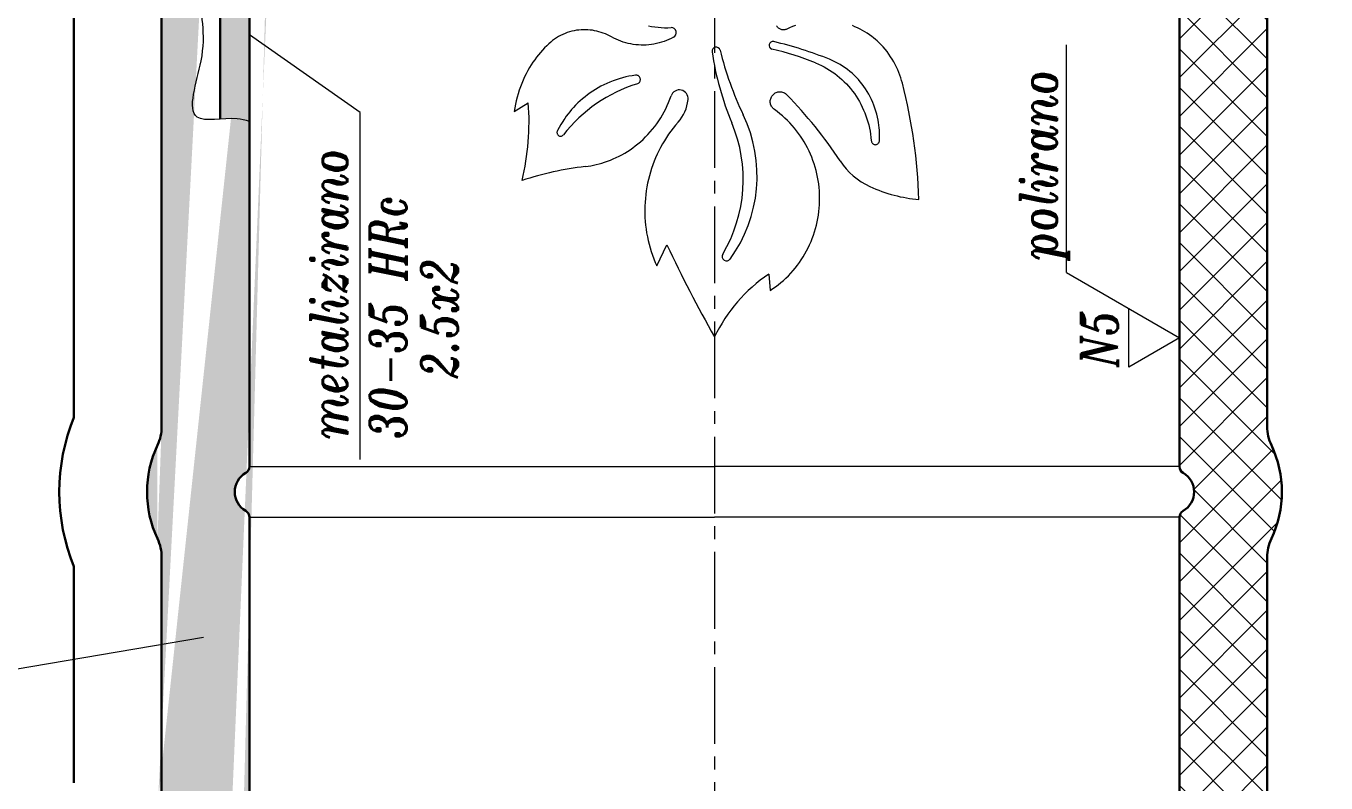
# Model space of a CAD drawing. Extents: x -234 to 1000, y -95 to 506.
# Drawn here: x 266.2 to 355.1, y 55.5 to 107.3 of the extents above; entities that cross this region are included whole.
import ezdxf

# ---------------------------------------------------------------- set-up
doc = ezdxf.new("R2010")
doc.units = 0
doc.header["$LTSCALE"] = 7
doc.header["$MEASUREMENT"] = 0
doc.linetypes.add('CENTER2', pattern=[1.125, 0.75, -0.125, 0.125, -0.125])
doc.layers.get('0').update_dxf_attribs({"linetype": 'CONTINUOUS', "lineweight": 15})
for name, color, linetype, lineweight in [('1', 1, 'CENTER2', 15), ('3', 3, 'CONTINUOUS', 30), ('8', 250, 'CONTINUOUS', 15)]:
    doc.layers.add(name, color=color, linetype=linetype, lineweight=lineweight)
doc.styles.add('ITALICT', font='ITALICT.shx', dxfattribs={"width": 0.8, "height": 3})
pattern_1 = [(45, (0, 0), (-1.325825214724776, 1.325825214724777), []), (135, (0, 0), (-1.325825214724777, -1.325825214724776), [])]

msp = doc.modelspace()

# ---------------------------------------------------------------- hatches: boundary and pattern name
h = msp.add_hatch(color=256)
h.dxf.hatch_style = 1
edge = h.paths.add_edge_path()
edge.add_spline(control_points=[(281.4560759354101, 111.764183952107), (281.1019817500404, 111.7402711686159), (280.4999453141905, 111.7388382822462), (279.8207562565105, 111.922671974707), (279.44991592027, 112.0078396307418)], knot_values=[17.02102435560979, 17.02102435560979, 17.02102435560979, 17.02102435560979, 17.72412942271345, 18.71929177039552, 18.71929177039552, 18.71929177039552, 18.71929177039552], degree=3, periodic=0)
edge.add_line((279.4499159202697, 112.0078396307419), (279.4499159202697, 100.9175094602518))
edge.add_spline(control_points=[(279.4499159202705, 100.9175094602518), (279.8415610028604, 100.943523528533), (280.5647785261557, 100.9882523874385), (281.1729325768113, 100.8408749619805), (281.4560759354108, 100.7554818247989)], knot_values=[1.097988764076099, 1.097988764076099, 1.097988764076099, 1.097988764076099, 2.132213888732799, 2.931799692243176, 2.931799692243176, 2.931799692243176, 2.931799692243176], degree=3, periodic=0)
edge.add_line((281.4560759354107, 100.7554818247989), (281.4560759354107, 111.764183952107))
at = {"layer": '8'}
h = msp.add_hatch(dxfattribs=at)
h.set_pattern_fill('DOTS', color=256, scale=15)
h.set_pattern_definition([(0, (0, 0), (0.46875, 0.9375), [0, -0.9375])])
edge = h.paths.add_edge_path()
edge.add_arc((295.40578817177, 286.325430056626), 5.000312179252119, 324.8539540579862, 330.0004993883266)
edge.add_arc((287.2587902111896, 280.8253117107142), 2.99999999999665, 340.278942250736, 450)
edge.add_line((273.4560881424421, 20.98490003489415), (273.4560881424421, 38.42531171071087))
edge.add_arc((297.4540556853615, 38.42569578672938), 23.997967545993, 163.7392040417844, 180.0009169916091)
edge.add_line((274.8055567398424, 46.48073089709202), (274.4160761819728, 45.14536443480809))
edge.add_arc((272.4560881424421, 54.89744923615478), 3, 334.791226949878, 359.9999999999999)
edge.add_arc((271.9255559707997, 47.32072826036973), 3, 343.739847747605, 377.1979934699169)
edge.add_arc((281.9560881424421, 50.42531171071087), 7.500000668880452, 154.7912269498781, 197.1979934699171)
edge.add_line((275.4560881424421, 54.89744923615477), (275.4560881424421, 70.95317423132276))
edge.add_arc((272.4560881424421, 70.95317423132276), 3, 359.9999999999999, 385.2087728227407)
edge.add_arc((272.4560881424421, 79.89744919009898), 3, 334.7912271772591, 359.9999999999999)
edge.add_arc((281.9560881424421, 75.42531171071086), 7.500000649264178, 154.7912271772591, 205.2087728227407)
edge.add_line((275.4560881424421, 79.89744919009898), (275.4560881424421, 155.9253117107109))
edge.add_arc((263.4550842471762, 155.9250527563908), 12.00100389805967, 0.001236312374883255, 16.26008745299724)
edge.add_line((274.9760548660755, 159.2853102702883), (274.4160573074817, 161.2053084392336))
edge.add_arc((297.4540556938767, 167.9249123790231), 23.9979675547571, 179.9990465850792, 196.2606350217499)
edge.add_line((273.4560881424421, 167.9253117107109), (273.4560881424421, 170.9253117107109))
edge.add_arc((399.4518916317252, 170.9258350595651), 125.99580349037, 170.5126619498151, 180.0002379895182)
edge.add_line((289.5881140162608, 277.9142879168995), (275.1794522185306, 191.6936779778323))
edge.add_arc((300.4370884550348, 276.1013327832954), 10.9994114701485, 160.2789422507346, 170.5130522220694)
edge.add_arc((346.6561182035185, 35.42531382134128), 67.20003006107632, 180.000001799556, 188.9892971125257)
edge.add_line((279.4560881424422, 35.42531171071084), (279.4560881424422, 38.42531171071084))
edge.add_arc((297.4540557353002, 38.42569577593676), 17.99796759695586, 163.7392040504338, 180.0012226556353)
edge.add_line((280.7360564041609, 45.38530316578896), (280.1760588455672, 43.46530499684365))
edge.add_arc((263.4599618841935, 50.42475327451174), 17.99609677850042, 343.7379944170088, 354.4830391178106)
edge.add_arc((280.8747756107327, 48.74255608117423), 0.5002251555612841, 354.4987975325045, 417.2648751053239)
edge.add_arc((281.9560881424422, 50.42531171071084), 1.500000668880452, 120.0000802926176, 237.2794860968102)
edge.add_arc((280.9561296716203, 52.15733931313299), 0.4999584709857929, 299.9969671046495, 360.0014672205528)
edge.add_line((281.4560881424422, 52.15735211598427), (281.4560881424422, 73.69325604664833))
edge.add_arc((280.9560802861939, 73.69325561763553), 0.50000785624852, 4.916047324820468e-05, 59.99976407107008)
edge.add_arc((281.9560881424422, 75.42531171071083), 1.500000649264178, 120.0000939530011, 239.9999197073824)
edge.add_arc((280.9561295974652, 77.15733933327566), 0.4999585451403595, 299.9969323260482, 360.0014649119636)
edge.add_line((281.4560881424422, 77.15735211598427), (281.4560881424422, 155.9253117107108))
edge.add_arc((263.4550842926921, 155.9250527662102), 18.00100385161253, 0.0008241999801786615, 16.26010906215272)
edge.add_line((280.7360564041609, 160.9653049968437), (280.1760588455672, 162.885303165789))
edge.add_arc((297.454055761982, 167.9249123916932), 17.99796762396967, 179.9987287845567, 196.2607959410545)
edge.add_line((279.4560881424422, 167.9253117107108), (279.4560881424422, 170.9253117107108))
edge.add_arc((399.4518916394022, 170.9258350585984), 119.9958034981012, 170.5126619499565, 180.0002498889486)
edge.add_line((295.5060478114372, 276.9253189609114), (281.0973845291609, 190.7047001384452))
edge.add_arc((300.4370871849795, 276.1013333041896), 4.99941013179629, 144.8510903737385, 170.5134208727572)
edge.add_line((299.4944801788179, 283.4469374716991), (296.3492766190047, 278.9795109294608))
edge.add_line((280.2810759354109, 24.92531171071008), (271.5342093656487, 19.87530192258959))
edge.add_line((299.7362073369774, 283.8253117107108), (287.2587902111896, 283.8253117107108))
h.paths.add_polyline_path([(295.2962778504327, 275.2522661111478), (295.4356193679956, 283.3582114136777), (291.6861733029488, 283.4226645385416), (291.5468317853859, 275.3167192360117)], flags=25)
h.paths.add_polyline_path([(276.8489330782679, 144.218280653143), (280.0632187925536, 144.218280653143), (280.0632187925536, 148.718280653143), (276.8489330782679, 148.718280653143)], flags=24)
h.paths.add_polyline_path([(278.0732675214168, 25.70722447784451), (278.0732675214168, 33.52865304927308), (274.3232675214168, 33.52865304927308), (274.3232675214168, 25.70722447784451)], flags=24)
h = msp.add_hatch(dxfattribs=at)
h.set_pattern_fill('ANSI37', color=256, scale=15)
h.set_pattern_definition(pattern_1)
edge = h.paths.add_edge_path()
edge.add_arc((279.8560336673034, 35.42531382134133), 67.20003006107632, 354.9202846789333, 359.9999982004439)
edge.add_line((347.0560637283796, 35.42531171071089), (347.0560637283796, 38.42531171071089))
edge.add_arc((329.0580961355216, 38.42569577593682), 17.99796759695586, 359.9987773443648, 376.2607959495659)
edge.add_line((346.3360930252546, 43.46530499684371), (345.7760954666609, 45.38530316578902))
edge.add_arc((363.0521899866284, 50.4247532745118), 17.99609677850042, 185.5169608821889, 196.26200558299, ccw=False)
edge.add_arc((345.6373762600891, 48.74255608117429), 0.5002251555612841, 122.735124894676, 185.5012024674955, ccw=False)
edge.add_arc((344.5560637283796, 50.42531171071089), 1.500000668880452, 302.7205139031897, 419.9999197073824)
edge.add_arc((345.5560221992015, 52.15733931313305), 0.4999584709857929, 179.9985327794472, 240.0030328953543, ccw=False)
edge.add_line((345.0560637283796, 52.15735211598433), (345.0560637283796, 73.69325604664839))
edge.add_arc((345.5560715846281, 73.69325561763559), 0.50000785624852, 120.00023592893359, 179.9999508395267, ccw=False)
edge.add_arc((344.5560637283796, 75.42531171071089), 1.500000649264178, 300.0000802926176, 419.9999060469989)
edge.add_arc((345.5560222733567, 77.15733933327571), 0.4999585451403595, 179.9985350880363, 240.0030676739556, ccw=False)
edge.add_line((345.0560637283796, 77.15735211598432), (345.0560637283796, 155.9253117107109))
edge.add_arc((363.0570675781297, 155.9250527662102), 18.00100385161253, 163.739890937848, 179.9991758000198, ccw=False)
edge.add_line((345.7760954666609, 160.9653049968437), (346.3360930252546, 162.885303165789))
edge.add_arc((329.0580961088398, 167.9249123916933), 17.99796762396967, 343.7392040589456, 360.0012712154432)
edge.add_line((347.0560637283796, 167.9253117107109), (347.0560637283796, 170.9253117107109))
edge.add_arc((227.0602602314197, 170.9258350585984), 119.9958034981012, 359.9997501110515, 369.4873380500425)
edge.add_line((345.4147673416609, 190.7047001384453), (332.6939555919321, 266.8253117107109))
edge.add_line((332.6939555919322, 266.8253117107109), (338.7771598395594, 266.825311710711))
edge.add_line((338.7771598395594, 266.825311710711), (351.3326996522911, 191.6936779778324))
edge.add_arc((227.0602602390966, 170.9258350595653), 125.99580349037, -0.00023798951821163428, 9.487338050184405, ccw=False)
edge.add_line((353.0560637283796, 170.9253117107109), (353.0560637283796, 167.9253117107109))
edge.add_arc((329.058096176945, 167.9249123790232), 23.9979675547571, -16.26063502175049, 0.0009534149206729126, ccw=False)
edge.add_line((352.0960945633401, 161.2053084392337), (351.5360970047464, 159.2853102702884))
edge.add_arc((363.0570676236456, 155.9250527563908), 12.00100389805967, 163.7399125470024, 179.9987636876251)
edge.add_line((351.0560637283796, 155.9253117107109), (351.0560637283796, 79.89744919009901))
edge.add_arc((354.0560637283796, 79.89744919009901), 3, 180, 205.2087728227426)
edge.add_arc((344.5560637283796, 75.42531171071089), 7.500000649264178, -25.20877282274239, 25.208772822742617, ccw=False)
edge.add_arc((354.0560637283796, 70.95317423132279), 3, 154.7912271772576, 180)
edge.add_line((351.0560637283796, 70.95317423132279), (351.0560637283796, 54.8974492361548))
edge.add_arc((354.0560637283796, 54.8974492361548), 3, 180, 205.2087730501223)
edge.add_arc((344.5560637283796, 50.42531171071089), 7.500000668880452, -17.19799346991732, 25.208773050122318, ccw=False)
edge.add_arc((354.586595900022, 47.32072826036975), 3, 162.802006530083, 196.2601522523954)
edge.add_line((351.7065951309793, 46.48073089709205), (352.0960756888489, 45.14536443480812))
edge.add_arc((329.0580961854602, 38.42569578672943), 23.997967545993, -0.0009169916090741026, 16.260795958214374, ccw=False)
edge.add_line((353.0560637283796, 38.42531171071089), (353.0560637283796, 29.47531171071083))
edge.add_line((353.0560637283796, 29.47531171071083), (346.7921339054639, 29.47531171071077))
h.paths.add_polyline_path([(349.209832239799, 150.0169118823924), (349.209832239799, 157.3585785490591), (346.584832239799, 157.3585785490591), (346.584832239799, 150.0169118823924)], flags=24)
h.paths.add_polyline_path([(350.1142204820788, 141.6921614576662), (350.1142204820788, 149.799304314809), (346.3642204820788, 149.799304314809), (346.3642204820788, 141.6921614576662)], flags=24)
h = msp.add_hatch(dxfattribs=at)
h.set_pattern_fill('ANSI37', color=256, scale=15)
h.set_pattern_definition(pattern_1)
h.paths.add_polyline_path([(366.2560682065132, 266.8253117107108), (344.8603640871876, 266.8253117107108), (357.250633443108, 192.6826469599091, -0.04141897416154985), (359.0560637283797, 170.9263584086929), (359.0560637283797, 167.9253117104868, -0.07106880949045621), (357.8562234941929, 159.5257504901292), (357.2961023457663, 157.6053285824648, 0.07107842548627515), (357.0560637283797, 155.9247937431458), (357.0560637283797, 80.52433294327452, -0.196116196355089), (357.0560637283797, 70.32629047814743), (357.0560637283797, 55.52433299520976, -0.1554478961950796), (357.7019814779697, 47.35368924354663), (357.8560683145793, 46.82538971811377, -0.07106650992431489), (359.0560637283797, 38.4261252020172), (359.0560637283797, 29.47531171071086), (366.2560682065132, 29.47531171071086)])
h.paths.add_polyline_path([(363.7529028980419, 150.0169118823924), (363.7529028980419, 157.3585785490591), (361.1279028980419, 157.3585785490591), (361.1279028980419, 150.0169118823924)], flags=24)
h.paths.add_polyline_path([(364.6572911403217, 141.6921614576662), (364.6572911403217, 149.799304314809), (360.9072911403217, 149.799304314809), (360.9072911403217, 141.6921614576662)], flags=24)

# ---------------------------------------------------------------- linework, layer by layer
for p, q in [((289.0280434989052, 101.3644456573148), (281.4560759354107, 106.667982193454)), ((337.3343842483193, 90.42412824538619), (337.3343842483194, 106.0011939229376)), ((289.0280434989052, 77.64368486352313), (289.0280434989052, 101.3644456573148)), ((337.3343842483193, 90.42412824538619), (345.0560759354109, 85.96600747124447)), ((341.5858803834504, 83.96248913517951), (341.5858803834504, 87.96952580730951)), ((345.0560759354109, 85.96600747124447), (341.5858803834504, 83.96248913517951)), ((223.3615863571325, 56.17958917230879), (278.3227107920638, 65.48696514581115))]:
    msp.add_line(p, q)
msp.add_open_spline([(281.4560759354108, 100.7554818247989), (281.1729325768113, 100.8408749619805), (279.9976760602407, 101.12568154919), (276.6510341043825, 100.2235839380578), (278.8205769393217, 105.9315132938778), (277.9859688475934, 108.4821096365513), (277.7572258794465, 112.7576945266865), (279.9962981448012, 111.737639568811), (281.1019817500404, 111.7402711686159), (281.4560759354101, 111.764183952107)], degree=3, knots=[1.097988764076099, 1.097988764076099, 1.097988764076099, 1.097988764076099, 1.897574567586477, 4.64182480555831, 8.487519448447786, 13.606510217524, 15.60030041700707, 18.01618670329186, 18.71929177039552, 18.71929177039552, 18.71929177039552, 18.71929177039552])
at = {"layer": '1'}
msp.add_line((313.2560759354109, 291.8253117107108), (313.2560759354109, -5.524688289289323), dxfattribs=at)
at = {"layer": '3', "lineweight": 30}
for p, q in [((269.4560881424421, 80.52433294327449), (269.4560881424421, 155.9253117107109)), ((275.4560881424421, 79.89744919009904), (275.4560881424421, 155.9253117107109)), ((281.4560881424422, 77.15735211598432), (281.4560881424422, 155.9253117107109)), ((345.0560637283797, 77.15735211598432), (345.0560637283797, 155.9253117107109)), ((351.0560637283797, 79.89744919009901), (351.0560637283797, 155.9253117107109)), ((281.4560881424422, 52.15735211598433), (281.4560881424422, 73.69325604664839)), ((345.0560637283797, 52.15735211598433), (345.0560637283797, 73.69325604664839)), ((269.4560881424421, 55.52433299520983), (269.4560881424421, 70.32629047814747)), ((275.4560881424421, 54.89744923615483), (275.4560881424421, 70.95317423132282)), ((351.0560637283797, 54.8974492361548), (351.0560637283797, 70.95317423132279))]:
    msp.add_line(p, q, dxfattribs=at)
at = {"layer": '3'}
msp.add_line((279.4499159202697, 112.007839630742), (279.4499159202697, 100.9175094602518), dxfattribs=at)
at = {"layer": '3', "lineweight": 30}
for centre, radius, start, end in [((281.9560881424421, 75.42531171071091), 13.50000064926418, 157.8083866785981, 202.1916133214012), ((272.4560881424421, 79.89744919009904), 3, 334.7912271772589, 359.9999999999999), ((354.0560637283797, 79.89744919009901), 3, 180, 205.2087728227424), ((281.9560881424421, 75.42531171071091), 7.500000649264178, 154.7912271772588, 205.208772822741), ((344.5560637283797, 75.42531171071089), 7.500000649264178, 334.7912271772578, 25.20877282274233), ((281.9560881424422, 75.42531171071089), 1.500000649264178, 120.0000939530011, 239.9999197073824), ((280.9561295974653, 77.15733933327571), 0.4999585451403595, 299.9969323260479, 0.001464911963694969), ((345.5560222733567, 77.15733933327571), 0.4999585451403595, 179.9985350880363, 240.0030676739558), ((344.5560637283797, 75.42531171071089), 1.500000649264178, 300.0000802926175, 59.99990604699912), ((280.9560802861939, 73.69325561763559), 0.50000785624852, 4.916047324820461e-05, 59.99976407106995), ((345.5560715846281, 73.69325561763559), 0.50000785624852, 120.0002359289334, 179.9999508395267), ((272.4560881424421, 70.95317423132282), 3, 359.9999999999999, 25.20877282274093), ((354.0560637283797, 70.95317423132279), 3, 154.7912271772579, 180)]:
    msp.add_arc(centre, radius, start, end, dxfattribs=at)
at = {"layer": '8', "ltscale": 0.02823925879841196}
msp.add_line((299.5665465164653, 101.4377171062187), (300.5293761063091, 102.0283848308281), dxfattribs=at)
at = {"layer": '8', "ltscale": 0.03990477854120965}
msp.add_line((309.3092222977153, 90.87950482594528), (310.0082274246685, 92.31450238453903), dxfattribs=at)
at = {"layer": '8', "ltscale": 0.02783914136676727}
msp.add_line((316.9688292313091, 90.31409039723434), (317.0740690994731, 89.20550885426559), dxfattribs=at)
at = {"layer": '8'}
for p, q in [((281.4560637282161, 77.15733933327577), (313.2560637282161, 77.15733933327577)), ((345.0560637282163, 77.15733933327571), (313.2560637282164, 77.15733933327571)), ((281.4560637283795, 73.69325604664844), (313.2560637283795, 73.69325604664843)), ((345.0560637283797, 73.69325604664839), (313.2560637283798, 73.69325604664839))]:
    msp.add_line(p, q, dxfattribs=at)
for points in [[(306.2172270584575, 106.5338017009453), (306.0807371902935, 106.6077763103203), (305.9414244461528, 106.6761204265312), (305.7995482254497, 106.7387119792656), (305.6554137039653, 106.7953983806328), (305.509326057481, 106.8460728191093), (305.3615752029888, 106.8906132243828), (305.2116270828716, 106.9291416667656), (305.0604124832622, 106.9613682292656), (304.9081602859966, 106.9872318767265), (304.7551451492778, 107.0066868327812), (304.60162647252, 107.0196720622734), (304.4478636551372, 107.0261875652031), (304.2941313553325, 107.026172306414), (304.140673713731, 107.0196568034843), (303.9877806473247, 107.0066105388359), (303.8251219559185, 106.9854618571953), (303.6637144852153, 106.9569126628593), (303.5038939285747, 106.9209934734062), (303.3459502029888, 106.8777958415703), (303.1902037430278, 106.8273960612968), (303.0369597244731, 106.7698856853203), (302.8865080643169, 106.7053867839531), (302.7391234207622, 106.6340214275078), (302.5950957108013, 106.555942203875), (302.4546995926372, 106.4713017009453), (302.318163948106, 106.3802677653984), (302.1857786941997, 106.2830387614922), (302.0577574539653, 106.1798130534843), (301.9343291092388, 106.0708042644218)], [(308.7422209549419, 107.2983128093437), (308.9597044754497, 107.2561069987968), (309.1786680984966, 107.2216831706718), (309.3988524246685, 107.1950718425468), (309.6199522781841, 107.176303532), (309.8417082596294, 107.1653934978203), (310.0638151932231, 107.1623569987968), (310.2859831619731, 107.1671787761406)], [(318.199526863145, 107.0711857341484), (318.154345588731, 107.0515781902031), (318.1072569656841, 107.0362888835625), (318.0588713455669, 107.0255161784843), (318.0098906326763, 107.0193974040703), (317.9599638748638, 107.0179935954765), (317.9101744461528, 107.0214420818047), (317.8608122635356, 107.0296970866875), (317.812304573106, 107.0426823161797), (317.7653075027935, 107.0602299236015), (317.7202025223247, 107.0822330974297), (317.6773711014263, 107.1085239909843), (317.6372252274028, 107.1388279460625), (317.5999632645122, 107.1729618571953), (317.5661803055278, 107.2104069255547), (317.536181526231, 107.2508579753593), (317.5101347733013, 107.2940556071953)], [(318.792788581895, 107.3234745525078), (318.5921507645122, 107.2467533611015), (318.3943053055278, 107.1626163982109), (318.199526863145, 107.0711857341484)], [(326.1069517899028, 103.3630405925468), (326.0546904373638, 103.5531956218437), (325.9965391922466, 103.7413975261406), (325.9325285721294, 103.9274326823906), (325.8627043533794, 104.1111485027031), (325.7870970535747, 104.2923161052422), (325.7026091385356, 104.4774052165703), (325.6119871902935, 104.6593662761406), (325.5153380203716, 104.83792462575), (325.4127836990825, 105.0127903484062), (325.3044462967388, 105.1836887859062), (325.1846495438091, 105.3585545085625), (325.0586729813091, 105.5286289714531), (324.9266539383403, 105.6936832927422), (324.7887450027935, 105.8534733318047), (324.6450987625591, 106.0077702068047), (324.5711851883403, 106.0827824138359), (324.495898323106, 106.1563297771172), (324.3804655838481, 106.2638737224297), (324.2620726395122, 106.3679844402031), (324.1407957840435, 106.4685856364922), (324.0167570877544, 106.5655857585625), (323.8627806473247, 106.6782261394218), (323.7050200272075, 106.7853275798515), (323.5436125565044, 106.886768009539), (323.3787565994731, 106.9824100993828), (323.2106200027935, 107.0721622966484), (323.0393858719341, 107.1559177898125), (322.8652525711528, 107.2335545085625), (322.6884184647075, 107.3049961589531)], [(301.9343291092388, 106.0708042644218), (301.7838316727153, 105.9276310466484), (301.6373625565044, 105.7799564861015), (301.4950285721294, 105.6278721355156), (301.35699756627, 105.4716221355156), (301.2234068680278, 105.3113743327812), (301.0933562088481, 105.1459995769218), (300.9679747391216, 104.976840641375), (300.8473387527935, 104.8040501140312), (300.7315398025981, 104.6278111003593), (300.6206084061138, 104.4482304118828), (300.498095588731, 104.2359348796562), (300.3822661209575, 104.0195347331718), (300.2731810379497, 103.7992741130547), (300.1709318924419, 103.5753819011406), (300.0755797195903, 103.3481174968437), (299.9871702957622, 103.117725040789), (299.9057646561138, 102.8844334148125), (299.8314085770122, 102.648486759539), (299.7641325760356, 102.4101597331718), (299.7039976883403, 102.1696659587578), (299.6509886551372, 101.9272648357109), (299.6051665115825, 101.6832005046562), (299.5665465164653, 101.4377171062187)], [(310.4643278885356, 106.5170017741875), (310.3055907059185, 106.4343906902031), (310.1437407303325, 106.3582340739922), (309.9790221024028, 106.2886539958672), (309.8116942215435, 106.2257725261406), (309.6420622635356, 106.1696964763359), (309.4703856277935, 106.1205021403984), (309.2969542313091, 106.0782963298515), (309.1220579910747, 106.0431400798515), (308.9459868240825, 106.0150944255547), (308.7690153885356, 105.9942204021172), (308.5914488602153, 105.9805485271172), (308.4135771561138, 105.9741093181328), (308.2357054520122, 105.9749332927422), (308.0581236649028, 105.9830051921562), (307.8811217117778, 105.998325016375), (307.7062102127544, 106.0206944011406), (307.5324583816997, 106.0501591228203), (307.3601256180278, 106.0866734050468), (307.18951709752, 106.1302067302422), (307.0209074783794, 106.1806522868828), (306.85455616002, 106.2379795573906), (306.6907530594341, 106.302051212664), (306.5297575760356, 106.3727909587578), (306.3718291092388, 106.4500919841484), (306.2172270584575, 106.5338017009453)], [(324.5443297195903, 99.4537540935234), (324.5500059891216, 99.62767377125778), (324.5506621170513, 99.8017765544609), (324.5463286209575, 99.9758488200859), (324.5369749832622, 100.1496311687187), (324.5223723221294, 100.3255497478203), (324.5026427078716, 100.5009342693047), (324.4777708816997, 100.6756168864922), (324.447802619981, 100.8493839763359), (324.4052305984966, 101.055957462664), (324.3554106522075, 101.2607609294609), (324.298388557481, 101.4635044597343), (324.2342100906841, 101.6639286540703), (324.1629362869731, 101.8617283366875), (324.0846434402935, 102.0566288493828), (323.9994231033794, 102.2483707927422), (323.9073363113872, 102.4366795085625), (323.8085051346294, 102.6212650798515), (323.7030363846294, 102.8018833659843), (323.59381397252, 102.9740330241875), (323.4785185623638, 103.141894962664), (323.357241706895, 103.3052555583672), (323.2301359940044, 103.4638706706718), (323.0973387527935, 103.6175266765312), (322.959033088731, 103.7659794353203), (322.8153563309185, 103.9090458415703), (322.6665068436138, 104.0465122722343), (322.5126524734966, 104.1781956218437), (322.3539915848247, 104.3038822673515), (322.190722541856, 104.4234196208672), (322.0230589676372, 104.5366093181328), (321.8512144852153, 104.6433292888359), (321.6754332352153, 104.7433964275078), (321.4959288406841, 104.8366886638359), (321.3129454422466, 104.9230534099297), (321.1267424393169, 105.0023991130547)], [(320.1776152420513, 104.7569920085625), (320.3744078445903, 104.6733280681328), (320.5679961014263, 104.5826908611015), (320.7581511307231, 104.4851871989922), (320.944628791856, 104.3809544109062), (321.1272154617778, 104.2701145671562), (321.305712776231, 104.1527897380547), (321.4798765945903, 104.0291477702812), (321.6495085525981, 103.8993259929375), (321.8144408035747, 103.7634922527031), (321.9744749832622, 103.6218296550468), (322.1294127274028, 103.4744907878593), (322.279101448106, 103.3216740153984), (322.4233732986919, 103.1635929607109), (322.562060432481, 103.0004002116875), (322.6950407791606, 102.8323551677422), (322.8221617508403, 102.6596256755547), (322.9434691238872, 102.4821812175468), (323.058642463731, 102.3004795573906), (323.1675749588481, 102.1147800945), (323.2701750565044, 101.9252811931328), (323.3663206863872, 101.732226993914), (323.4559508133403, 101.5358463786797), (323.5389586258403, 101.3363987468437), (323.615283088731, 101.1340977214531), (323.684863166856, 100.9292027019218), (323.74762256627, 100.721973087664), (323.803530769395, 100.5126225017265), (323.8525267410747, 100.3014408611015), (323.8945647049419, 100.0886417888359), (323.9296294022075, 99.87448468434371), (323.9576903152935, 99.65921368824996), (323.9787169266216, 99.44307294117965)], [(307.8594542313091, 103.9169651530937), (307.6344939041606, 103.883090641375), (307.4108916092388, 103.8421055339531), (307.1888762283794, 103.7940556071953), (306.9686461258403, 103.7389561198906), (306.7504607010356, 103.6768833659843), (306.5345183182231, 103.6078831218437), (306.3210478592388, 103.532016422625), (306.1102476883403, 103.4493443034843), (305.9023314285747, 103.3599583171562), (305.6975127029888, 103.2639347575859), (305.4959898758403, 103.1613499187187), (305.2979765701763, 103.0523411296562), (305.112109260606, 102.942187931414), (304.9297819900981, 102.8263432048515), (304.7511473465435, 102.7049290202812), (304.5763884354106, 102.5780369304375), (304.4056273270122, 102.4457890056328), (304.2390013504497, 102.3083073161797), (304.0766783524028, 102.1657291911797), (303.918765144395, 102.0181919597343), (303.7654143143169, 101.8658176921562), (303.6167174149028, 101.7087589763359), (303.4885588455669, 101.5653416179375), (303.3642607498638, 101.4184299968437), (303.2438994217388, 101.2681461833672), (303.1275358963481, 101.1146122478203), (303.0152464676372, 100.9579197429375), (302.9471617508403, 100.85843243825), (302.8806944656841, 100.7578007243828), (302.752734260606, 100.5531498454765), (302.6314421463481, 100.3442417644218), (302.5169401932231, 100.1312748454765)], [(307.9852782059185, 103.3382908366875), (308.0212736893169, 103.3523899577812), (308.05523975377, 103.3712193034843), (308.0903349686138, 103.3977238200859), (308.1210509109966, 103.4291874431328), (308.1469755936138, 103.4653965495781), (308.1674376297466, 103.5054966472343), (308.1818571854106, 103.5482059978203), (308.189761238145, 103.5922123454765), (308.1909514236919, 103.6367832683281), (308.1854430008403, 103.6808353923515), (308.1733427811138, 103.7238804362968), (308.15484912877, 103.7650791667656), (308.1308928299419, 103.8026310466484), (308.1017790604106, 103.83597150075), (308.0680876541606, 103.8643681071953), (308.0304442215435, 103.8872715495781), (307.9896727371685, 103.9043156169609), (307.9467192459575, 103.9151646159843), (307.9029265213481, 103.9194370769218), (307.8594542313091, 103.9169651530937)], [(304.4203978348247, 97.66923871266403), (304.6103697586528, 97.69470563160934), (304.7998991775981, 97.72565045582809), (304.9887724686138, 97.76201215016403), (305.1767302322856, 97.80374493824996), (305.3683653641216, 97.8520695232109), (305.5587645340435, 97.90596356617965), (305.7477751541606, 97.9653507732109), (305.9351988602153, 98.03018536793746), (306.138491706895, 98.10736432301559), (306.3395415115825, 98.19092145192184), (306.53814991002, 98.28076520192184), (306.7341032791606, 98.37681927907028), (306.9272185135356, 98.47896161305465), (307.1172972488872, 98.58708539235153), (307.3041411209575, 98.70111432301559), (307.4875670242778, 98.82091107594528), (307.6673918533794, 98.94635358082809), (307.8434325027935, 99.07731976735153), (308.0155211258403, 99.21370282399215), (308.1970549393169, 99.36719098317184), (308.3735380936138, 99.52667584645309), (308.5447722244731, 99.69198956715621), (308.7105437088481, 99.86294903981246), (308.8706847000591, 100.039340641375), (309.0249968338481, 100.220996525164), (309.1732817459575, 100.4077030681328), (309.3153868484966, 100.5992619060234), (309.4511442947856, 100.795444157), (309.580386238145, 100.9960514568047), (309.7029753494731, 101.2008549236015), (309.8187590408794, 101.4096256755547), (309.9275999832622, 101.6221500896172), (310.0293913650981, 101.838184025164), (310.1239805984966, 102.0574986003593), (310.2112913895122, 102.279834415789), (310.2912016678325, 102.5049625896172)], [(317.3541594315044, 101.569125797625), (317.3040648270122, 101.608676578875), (317.2579527664653, 101.652866032), (317.2162504959575, 101.7013126872734), (317.1793394852153, 101.7535282634453), (317.1475554275981, 101.8090549968437), (317.1212034988872, 101.8673893474297), (317.1005125809185, 101.9279667400078), (317.0856047440044, 101.9906345866875), (317.0767393875591, 102.0544621013359), (317.074023323106, 102.1188389323906), (317.0774718094341, 102.1831699870781), (317.0870543289653, 102.2468906902031), (317.1026640701763, 102.3093906902031), (317.1241789627544, 102.3700901530937), (317.1513853836528, 102.4283939861015), (317.1840239334575, 102.4838139079765), (317.2218046951763, 102.5358158611015), (317.2643919754497, 102.5839115642265), (317.3113890457622, 102.6276737712578), (317.3623381424419, 102.6666904948906), (317.416796760606, 102.7005802653984), (317.4741392899028, 102.7289768718437), (317.5339232254497, 102.7516972087578), (317.5955839920513, 102.7684971355156), (317.6585722733013, 102.7792393230156), (317.7222777176372, 102.7837864421562), (317.7861052322856, 102.7821384929375), (317.8494749832622, 102.7742802165703), (317.9167815018169, 102.7588688396172), (317.9821196365825, 102.7364841960625), (318.0447569656841, 102.707324650164), (318.1040221024028, 102.6717564128593), (318.1592741775981, 102.630160953875), (318.2099180984966, 102.5829807780937)], [(317.0740690994731, 89.20550885426559), (317.2559843826763, 89.32698407399215), (317.4341765213481, 89.45384564625778), (317.608447151231, 89.58594098317184), (317.7911101150981, 89.73355450856246), (317.9689207840435, 89.88693585621871), (318.1416960525981, 90.04594769703903), (318.3092680740825, 90.21040692555465), (318.4714537430278, 90.38016095387496), (318.6281309891216, 90.55502667653121), (318.7791319656841, 90.73482098805465), (318.9243193436138, 90.91937604176559), (319.0635557938091, 91.10850873219528), (319.1967039871685, 91.30200543629684), (319.3236571121685, 91.49966778981246), (319.4442930984966, 91.7013126872734), (319.5585203934185, 91.90672650563278), (319.6662169266216, 92.11571088063278), (319.7672911453716, 92.32803693043746), (319.8616667557231, 92.54350629078903), (319.9492522049419, 92.76189007985153), (320.0299864578716, 92.98297467457809), (320.1037932205669, 93.20653119313278), (320.1708250809185, 93.43309369313278), (320.230761604356, 93.66168561207809), (320.2835722733013, 93.89209332692184), (320.3291960525981, 94.12408795582809), (320.3676024246685, 94.3574406169609), (320.3987761307231, 94.59190716969528), (320.422671394395, 94.82727399098434), (320.439272956895, 95.06328168141403), (320.4485808182231, 95.29971661793746), (320.4505797195903, 95.53633465992965), (320.4452544022075, 95.77289166676559), (320.4326201248638, 96.0091740153984), (320.4126921463481, 96.24492230641403), (320.3854857254497, 96.47992291676559), (320.3510161209575, 96.71391644703903), (320.3093138504497, 96.94668927418746), (320.2604246902935, 97.1779972575859), (320.2043638992778, 97.4076115153984), (320.1411925125591, 97.63531842457809), (320.0709410477153, 97.86087384449996), (319.993701057481, 98.08406415211715), (319.9103117752544, 98.30269208180465), (319.8201628494731, 98.51854291188278), (319.7233458328716, 98.73141827809371), (319.619937019395, 98.94110455739059), (319.5100279617778, 99.14738812672653), (319.3936949539653, 99.35005536305465), (319.2710753250591, 99.54890790211715), (319.1422606277935, 99.74373212086715), (319.0073576736919, 99.93436017262496), (318.866503791856, 100.1205936931328), (318.7198210525981, 100.3022190593437), (318.56744678502, 100.4790836833672), (318.4095183182231, 100.6509892009453), (318.2461882400981, 100.8177677653984), (318.0776091385356, 100.9792667888359), (317.9039488602153, 101.135303165789), (317.7253599930278, 101.2857243083672), (317.542040901231, 101.4303776286797), (317.3541594315044, 101.569125797625)], [(310.7718535233013, 100.6994358562187), (310.60113819127, 100.5009190105156), (310.4362669754497, 100.2975346111015), (310.2773772049419, 100.0894505046562), (310.1246062088481, 99.87686505543746), (309.9780607986919, 99.6599308513359), (309.8378783035747, 99.43884625660934), (309.704150276231, 99.21377911793746), (309.5769835281841, 98.98494305836715), (309.4564848709575, 98.75250592457809), (309.3427458572856, 98.51666608082809), (309.2358580399028, 98.27763715016403), (309.1358824539653, 98.03560223805465), (309.0429259109966, 97.7907902263359), (308.9570341873638, 97.54336896168746), (308.8782683182231, 97.29355206715621), (308.80670459752, 97.04158368336715), (308.7423888016216, 96.78763165699996), (308.685366706895, 96.53192486989059), (308.6356840897075, 96.27466168629684), (308.5933562088481, 96.01608624684371), (308.5583372879497, 95.7555119060234), (308.5307799149028, 95.4940372966484), (308.5107298660747, 95.23186078297653), (308.4981718826763, 94.96921124684371), (308.4931364822856, 94.70630231129684), (308.4956236649028, 94.44334759938278), (308.5056334305278, 94.1805607341484), (308.5231352615825, 93.91817059742965), (308.548159675645, 93.65640607106246), (308.5806456375591, 93.39546551930465), (308.6206084061138, 93.13557782399215), (308.6679869461528, 92.8769718669609), (308.7227659988872, 92.61984601246871), (308.7848997879497, 92.36441388356246), (308.8543425369731, 92.11090436207809), (308.9310484695903, 91.85953107106246), (309.014941291856, 91.6104923747734), (309.1059904861919, 91.36400189625778), (309.2041044998638, 91.12027325856246), (309.3092222977153, 90.87950482594528)], [(302.5169401932231, 100.1312748454765), (302.5032530594341, 100.1001163982109), (302.4935332108013, 100.0673862956718), (302.4875212479106, 100.0289036296562), (302.4870634842388, 99.98956647145309), (302.4920531082622, 99.95071759449996), (302.5023375320903, 99.91279950367965), (302.5176573563091, 99.87712445485153), (302.537646369981, 99.84468426930465), (302.5619383621685, 99.81590619313278), (302.5905638504497, 99.79092755543746), (302.6226836014263, 99.77046551930465), (302.6571684647075, 99.7552677653984), (302.69293506627, 99.74576153981246), (302.7296019363872, 99.74209943043746), (302.7663756180278, 99.74437299000778), (302.8024779129497, 99.75252118336715), (302.8374968338481, 99.76639142262496), (302.8702116775981, 99.78548016774215), (302.8996153641216, 99.80920758473434), (302.9249907303325, 99.83699383961715)], [(323.9787169266216, 99.44307294117965), (323.9844542313091, 99.40343060719528), (323.9951506424419, 99.36474957692184), (324.0128355789653, 99.32339825856246), (324.0362120438091, 99.2852970622734), (324.0649748611919, 99.25125470387496), (324.0985594559185, 99.22198834645309), (324.1358824539653, 99.19833722340621), (324.1757384109966, 99.18103375660934), (324.2173643875591, 99.17045941578903), (324.2602110672466, 99.16681256520309), (324.303530769395, 99.17029156910934), (324.3460875320903, 99.18077435719528), (324.386538581895, 99.19786420094528), (324.4237547684185, 99.22114911305465), (324.4569121170513, 99.25006451832809), (324.4854460525981, 99.28403058278121), (324.509081916856, 99.32266583668746), (324.5271178055278, 99.36470380055465), (324.5389738846294, 99.40877118336715), (324.5443297195903, 99.4537540935234)]]:
    msp.add_lwpolyline(points, dxfattribs=at)
for centre, radius, start, end in [((310.2978850174419, 106.821078922625), 0.3465587136668077, 298.6960810668453, 91.96868841951834), ((313.3656187820903, 105.5616337321953), 0.2791126812065009, 14.05068181618294, 188.4778853360527), ((317.2505675125591, 105.9593845866875), 0.2597600442431039, 77.32501555601088, 256.4602607868072), ((311.2604246902935, 80.47664227711715), 26.43616021563196, 68.08586647705772, 76.77724804495685), ((333.3704405594341, 108.553012516375), 20.50646443896069, 188.50422254549, 202.6701714878814), ((336.3921080399028, 111.3182407878593), 23.45609382715661, 194.0360473957992, 205.5366379579928), ((312.4178496170513, 85.51214947926559), 20.75051369254914, 68.0400632284833, 76.70515539826363), ((311.0979796219341, 93.43020978199996), 10.38482797869246, 107.440562701023, 141.9072477058525), ((290.6987486649028, 94.28848614918746), 36.55334666290457, 1.78852324053893, 14.37460951398707), ((310.8590422440044, 102.3143192790703), 0.5991579653863166, 353.7335212832282, 161.4411379396002), ((308.689761238145, 102.5429874919609), 2.780964387359631, 318.4772002428912, 353.9286358821536), ((295.146288948106, 80.26793256032028), 32.09185042071213, 33.65210298403547, 44.05492846735068), ((283.3423643875591, 100.7368351482109), 17.23549763901832, 346.5323380087301, 4.297534108318218), ((305.1873503494731, 96.78384747731246), 10.03526577219242, 329.4262701050831, 22.65518593915712), ((306.4854918289653, 97.03442731129684), 9.686386747889454, 324.066525040721, 25.51320858791272), ((325.9578734207622, 100.7560001872734), 4.909070105266466, 213.4238672039576, 244.9574162621809), ((307.0050535965435, 75.5282169841484), 22.29057931691965, 96.65833045459296, 108.0355951211367), ((397.9826231766216, 133.775684025164), 97.25505662296065, 205.233882992845, 209.4042325755138), ((314.0854063797466, 91.52690472828903), 0.2998857944592208, 149.4013859047041, 323.9633311276489), ((323.0592833328716, 81.28783002125778), 10.88865734538555, 124.0094063443741, 154.2017794571689)]:
    msp.add_arc(centre, radius, start, end, dxfattribs=at)
msp.add_ellipse((326.4448576736919, 103.8841740153984), major_axis=(6.903762817382812, -6.138015747070312), ratio=0.8469339476384228, start_param=5.056509963421203, end_param=5.449359834930552, dxfattribs=at)

# ---------------------------------------------------------------- texts
at = {"style": 'ITALICT', "width": 0.8}
for s, rotation, p in [('polirano', 89.99999999999997, (336.6662918783233, 91.3087240644322)), ('metalizirano', 90, (288.1422684913006, 79.06701070243773)), ('30-35 HRc', 90, (292.1898875389197, 79.06701070243773)), ('2.5x2', 90, (295.7102465015459, 83.17274064826111)), ('N5', 89.99999999999997, (340.8432863028929, 83.95702880748613))]:
    msp.add_text(s, height=2.5, rotation=rotation, dxfattribs=at).set_placement(p)

doc.saveas('drawing.dxf')
